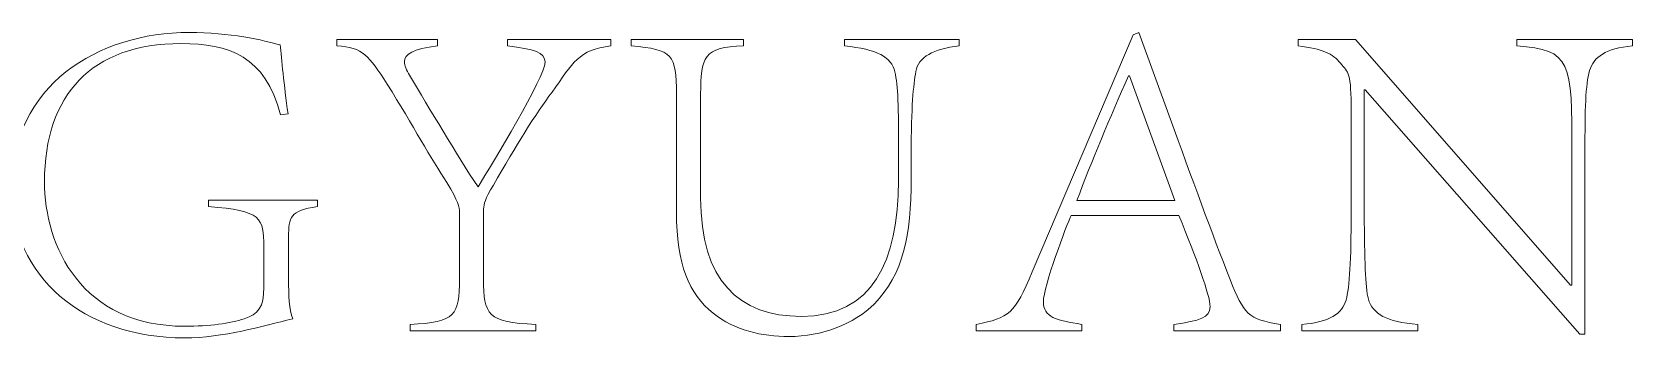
# Model space of a CAD drawing. Header units: inches. Extents: x -3272461 to -2504170, y 403793 to 1071042.
# Drawn here: x -2654256 to -2652432, y 545419 to 545767 of the extents above; entities that cross this region are included whole.
import ezdxf

# ---------------------------------------------------------------- set-up
doc = ezdxf.new("R2010")
doc.units = ezdxf.units.IN
doc.header["$LTSCALE"] = 1000
doc.header["$MEASUREMENT"] = 0
doc.layers.get('0').update_dxf_attribs({"lineweight": 18})

msp = doc.modelspace()

# ---------------------------------------------------------------- linework, layer by layer
for p, q in [((-2653908.9, 545759), (-2653908.9, 545751.6)), ((-2653794.2, 545759), (-2653794.2, 545751.6)), ((-2653714.6, 545759), (-2653714.6, 545751.6)), ((-2653596.7, 545759), (-2653596.7, 545751.6)), ((-2653573.4, 545759), (-2653573.4, 545751.6)), ((-2653445.5, 545759), (-2653445.5, 545751.6)), ((-2653330.3, 545759), (-2653330.3, 545751.6)), ((-2653199.7, 545759), (-2653199.7, 545751.6)), ((-2652813.3, 545759), (-2652813.3, 545751.6)), ((-2652563.8, 545759), (-2652563.8, 545751.6)), ((-2652432.1, 545759), (-2652432.1, 545751.6)), ((-2653521.9, 545696.4), (-2653521.9, 545562.1)), ((-2653494.3, 545696.4), (-2653494.3, 545578.5)), ((-2652737.9, 545701.7), (-2652737.9, 545560.5)), ((-2652752.8, 545675.7), (-2652752.8, 545560.5)), ((-2653268.7, 545626.3), (-2653268.7, 545598.2)), ((-2653254.3, 545626.3), (-2653254.3, 545600.8)), ((-2652501.1, 545630), (-2652501.1, 545478.7)), ((-2652486.3, 545630), (-2652486.3, 545423)), ((-2654055.4, 545575.9), (-2654055.4, 545568.4)), ((-2653931.1, 545575.9), (-2653931.1, 545568.4)), ((-2653769.2, 545562.1), (-2653769.2, 545485.6)), ((-2653741.7, 545565.8), (-2653741.7, 545485.6)), ((-2653964, 545533.4), (-2653964, 545485.6)), ((-2653992.2, 545522.8), (-2653992.2, 545476.6)), ((-2653825.5, 545434.1), (-2653825.5, 545426.7)), ((-2653682.2, 545434.1), (-2653682.2, 545426.7)), ((-2653180.1, 545434.1), (-2653180.1, 545426.7)), ((-2653059.6, 545434.1), (-2653059.6, 545426.7)), ((-2652955, 545434.1), (-2652955, 545426.7)), ((-2652833.4, 545434.1), (-2652833.4, 545426.7)), ((-2652809, 545434.1), (-2652809, 545426.7)), ((-2652676.9, 545434.1), (-2652676.9, 545426.7))]:
    msp.add_line(p, q)
for points, knots in [([(-2653959.3, 545440.5), (-2653993.8, 545432), (-2654038.9, 545418.7), (-2654082.4, 545418.7), (-2654198.2, 545418.7), (-2654279.9, 545488.8), (-2654279.9, 545589.7), (-2654279.9, 545705.9), (-2654181.7, 545767), (-2654077.1, 545767), (-2654032, 545767), (-2653991.6, 545758), (-2653973.6, 545752.7)], [0, 0, 0, 0, 202.231565, 202.231565, 202.231565, 404.46313, 404.46313, 404.46313, 606.694695, 606.694695, 606.694695, 808.92626, 808.92626, 808.92626, 808.92626]), ([(-2653973.1, 545673), (-2653990.6, 545739.9), (-2654032, 545754.3), (-2654086.7, 545754.3), (-2654188.6, 545754.3), (-2654242.2, 545695.3), (-2654242.2, 545597.1), (-2654242.2, 545522.8), (-2654199.7, 545432), (-2654082.4, 545432), (-2654054.3, 545432), (-2654030.4, 545435.2), (-2654014.5, 545440.5)], [0, 0, 0, 0, 179.09247, 179.09247, 179.09247, 358.18494, 358.18494, 358.18494, 537.27741, 537.27741, 537.27741, 716.369881, 716.369881, 716.369881, 716.369881]), ([(-2653794.2, 545751.6), (-2653822.3, 545747.9), (-2653831.9, 545742.6), (-2653831.9, 545733.5), (-2653831.9, 545729.3), (-2653829.8, 545724), (-2653826.1, 545718.1)], [0, 0, 0, 0, 30.325761, 30.325761, 30.325761, 60.651523, 60.651523, 60.651523, 60.651523]), ([(-2653748, 545590.8), (-2653732.1, 545616.7), (-2653671.6, 545716.6), (-2653671.6, 545733), (-2653671.6, 545744.2), (-2653683.8, 545747.9), (-2653714.6, 545751.6)], [0, 0, 0, 0, 105.500314, 105.500314, 105.500314, 211.000629, 211.000629, 211.000629, 211.000629]), ([(-2653494.3, 545578.5), (-2653494.3, 545484.6), (-2653451.3, 545443.2), (-2653379.6, 545443.2), (-2653297.9, 545443.2), (-2653269.2, 545505.8), (-2653268.7, 545598.2)], [0, 0, 0, 0, 204.255932, 204.255932, 204.255932, 408.511864, 408.511864, 408.511864, 408.511864]), ([(-2653071.8, 545558.4), (-2653077.1, 545548.3), (-2653103.6, 545476.6), (-2653103.6, 545460.1), (-2653103.6, 545442.1), (-2653089.3, 545438.9), (-2653059.6, 545434.1)], [0, 0, 0, 0, 79.266684, 79.266684, 79.266684, 158.533368, 158.533368, 158.533368, 158.533368]), ([(-2652955, 545434.1), (-2652924.7, 545438.4), (-2652913.6, 545441.6), (-2652913.6, 545454.3), (-2652913.6, 545468.1), (-2652929.5, 545509.5), (-2652949.1, 545558.4)], [0, 0, 0, 0, 79.559531, 79.559531, 79.559531, 159.119062, 159.119062, 159.119062, 159.119062]), ([(-2653296.3, 545457.5), (-2653319.6, 545434.1), (-2653356.3, 545420.3), (-2653393.4, 545420.3), (-2653424.8, 545420.3), (-2653455.5, 545427.2), (-2653480, 545446.9)], [0, 0, 0, 0, 98.894045, 98.894045, 98.894045, 197.78809, 197.78809, 197.78809, 197.78809])]:
    msp.add_open_spline(points, degree=3, knots=knots)
for points in [[(-2653116.4, 545494.1), (-2653116.4, 545494.1), (-2653001.2, 545764.3), (-2653001.2, 545764.3)], [(-2653001.2, 545764.3), (-2653001.2, 545764.3), (-2652994.8, 545767), (-2652994.8, 545767)], [(-2652994.8, 545767), (-2652994.8, 545767), (-2652959.2, 545668.8), (-2652959.2, 545668.8)], [(-2653973.6, 545752.7), (-2653972, 545737.3), (-2653969.3, 545707), (-2653964.6, 545674.1)], [(-2653908.9, 545759), (-2653908.9, 545759), (-2653794.2, 545759), (-2653794.2, 545759)], [(-2653851.5, 545708.1), (-2653872.8, 545740.5), (-2653879.2, 545750), (-2653908.9, 545751.6)], [(-2653714.6, 545759), (-2653714.6, 545759), (-2653596.7, 545759), (-2653596.7, 545759)], [(-2653596.7, 545751.6), (-2653633.3, 545747.4), (-2653639.7, 545732.5), (-2653663.6, 545699)], [(-2653573.4, 545759), (-2653573.4, 545759), (-2653445.5, 545759), (-2653445.5, 545759)], [(-2653521.9, 545696.4), (-2653521.9, 545742.1), (-2653526.2, 545747.4), (-2653573.4, 545751.6)], [(-2653445.5, 545751.6), (-2653490.6, 545750.5), (-2653494.3, 545738.9), (-2653494.3, 545696.4)], [(-2653330.3, 545759), (-2653330.3, 545759), (-2653199.7, 545759), (-2653199.7, 545759)], [(-2653272.9, 545721.9), (-2653276.6, 545738.9), (-2653293.1, 545747.9), (-2653330.3, 545751.6)], [(-2653199.7, 545751.6), (-2653228.9, 545748.4), (-2653246.4, 545738.9), (-2653249, 545722.4)], [(-2652813.3, 545759), (-2652813.3, 545759), (-2652748, 545759), (-2652748, 545759)], [(-2652765, 545732), (-2652774, 545742.6), (-2652785.1, 545748.4), (-2652813.3, 545751.6)], [(-2652748, 545759), (-2652748, 545759), (-2652502.7, 545478.7), (-2652502.7, 545478.7)], [(-2652563.8, 545759), (-2652563.8, 545759), (-2652432.1, 545759), (-2652432.1, 545759)], [(-2652501.1, 545630), (-2652501.1, 545733.5), (-2652501.6, 545747.4), (-2652563.8, 545751.6)], [(-2652432.1, 545751.6), (-2652462.9, 545748.9), (-2652476.2, 545738.9), (-2652481, 545723.5)], [(-2652752.8, 545675.7), (-2652752.8, 545722.9), (-2652755.4, 545720.3), (-2652765, 545732)], [(-2653783.6, 545596), (-2653801.6, 545623.1), (-2653821.8, 545659.7), (-2653851.5, 545708.1)], [(-2653826.1, 545718.1), (-2653803.2, 545679.9), (-2653773, 545628.4), (-2653748, 545590.8)], [(-2653268.7, 545626.3), (-2653268.7, 545684.2), (-2653269.2, 545705.9), (-2653272.9, 545721.9)], [(-2653249, 545722.4), (-2653251.7, 545705.9), (-2653254.3, 545684.7), (-2653254.3, 545626.3)], [(-2653006.5, 545717.6), (-2653027.7, 545670.4), (-2653048.4, 545620), (-2653065.4, 545575.4)], [(-2653005.4, 545717.6), (-2653005.4, 545717.6), (-2653006.5, 545717.6), (-2653006.5, 545717.6)], [(-2652953.9, 545575.4), (-2652953.9, 545575.4), (-2653005.4, 545717.6), (-2653005.4, 545717.6)], [(-2652481, 545723.5), (-2652485.7, 545707), (-2652486.3, 545679.9), (-2652486.3, 545630)], [(-2653663.6, 545699), (-2653682.7, 545674.1), (-2653704.5, 545638), (-2653730.5, 545592.9)], [(-2652492.1, 545423), (-2652492.1, 545423), (-2652736.9, 545701.7), (-2652736.9, 545701.7)], [(-2652736.9, 545701.7), (-2652736.9, 545701.7), (-2652737.9, 545701.7), (-2652737.9, 545701.7)], [(-2653964.6, 545674.1), (-2653964.6, 545674.1), (-2653973.1, 545673), (-2653973.1, 545673)], [(-2652959.2, 545668.8), (-2652934.8, 545602.4), (-2652910.9, 545536.1), (-2652890.7, 545485.1)], [(-2653254.3, 545600.8), (-2653254.3, 545534.5), (-2653263.4, 545491.5), (-2653296.3, 545457.5)], [(-2653769.2, 545562.1), (-2653769.2, 545567.9), (-2653770.3, 545573.8), (-2653783.6, 545596)], [(-2653730.5, 545592.9), (-2653740.6, 545577), (-2653741.1, 545571.1), (-2653741.7, 545565.8)], [(-2654055.4, 545575.9), (-2654055.4, 545575.9), (-2653931.1, 545575.9), (-2653931.1, 545575.9)], [(-2653992.2, 545522.8), (-2653992.2, 545555.2), (-2653994.8, 545564.2), (-2654055.4, 545568.4)], [(-2653931.1, 545568.4), (-2653962.4, 545563.7), (-2653964, 545556.7), (-2653964, 545533.4)], [(-2653480, 545446.9), (-2653507.6, 545469.2), (-2653521.9, 545502.1), (-2653521.9, 545562.1)], [(-2653065.4, 545575.4), (-2653065.4, 545575.4), (-2652953.9, 545575.4), (-2652953.9, 545575.4)], [(-2652949.1, 545558.4), (-2652949.1, 545558.4), (-2653071.8, 545558.4), (-2653071.8, 545558.4)], [(-2652758.6, 545461.7), (-2652754.4, 545477.7), (-2652752.8, 545506.9), (-2652752.8, 545560.5)], [(-2652737.9, 545560.5), (-2652737.4, 545506.9), (-2652736.9, 545477.7), (-2652733.1, 545462.8)], [(-2653180.1, 545434.1), (-2653142.9, 545441.6), (-2653136, 545446.3), (-2653116.4, 545494.1)], [(-2654014.5, 545440.5), (-2653998.5, 545445.8), (-2653992.2, 545453.2), (-2653992.2, 545476.6)], [(-2653964, 545485.6), (-2653964, 545467), (-2653963.5, 545451.1), (-2653959.3, 545440.5)], [(-2653825.5, 545434.1), (-2653773.5, 545436.2), (-2653769.2, 545445.3), (-2653769.2, 545485.6)], [(-2653741.7, 545485.6), (-2653741.7, 545445.3), (-2653737.4, 545436.2), (-2653682.2, 545434.1)], [(-2652890.7, 545485.1), (-2652874.8, 545445.8), (-2652870.6, 545440), (-2652833.4, 545434.1)], [(-2652502.7, 545478.7), (-2652502.7, 545478.7), (-2652501.1, 545478.7), (-2652501.1, 545478.7)], [(-2652809, 545434.1), (-2652777.7, 545436.2), (-2652762.8, 545446.9), (-2652758.6, 545461.7)], [(-2652733.1, 545462.8), (-2652728.4, 545446.3), (-2652712.4, 545436.8), (-2652676.9, 545434.1)], [(-2653682.2, 545426.7), (-2653682.2, 545426.7), (-2653825.5, 545426.7), (-2653825.5, 545426.7)], [(-2653059.6, 545426.7), (-2653059.6, 545426.7), (-2653180.1, 545426.7), (-2653180.1, 545426.7)], [(-2652833.4, 545426.7), (-2652833.4, 545426.7), (-2652955, 545426.7), (-2652955, 545426.7)], [(-2652676.9, 545426.7), (-2652676.9, 545426.7), (-2652809, 545426.7), (-2652809, 545426.7)], [(-2652486.3, 545423), (-2652486.3, 545423), (-2652492.1, 545423), (-2652492.1, 545423)]]:
    msp.add_open_spline(points, degree=3)

doc.saveas('drawing.dxf')
